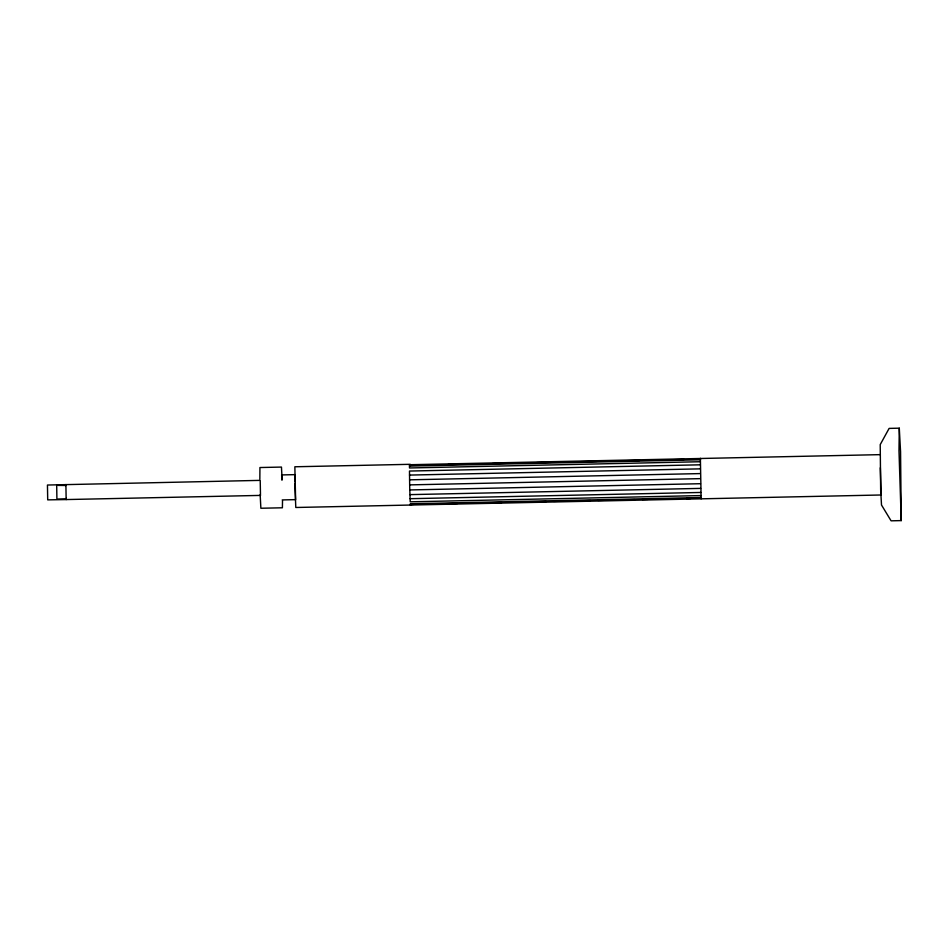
<?xml version="1.0" encoding="UTF-8"?>
<svg xmlns="http://www.w3.org/2000/svg" width="949" height="949" viewBox="0 0 949 949"><rect width="100%" height="100%" fill="white"/><g stroke="black" fill="none" stroke-linecap="round" stroke-linejoin="round"><path stroke-width="1.42" d="M282.517 500.621L282.399 507.786L260.868 508.249L260.168 494.785M700.457 459.802L700.386 458.509L701.145 498.842M899.284 428.177L898.988 450.846L901.242 520.598L891.087 520.823L881.502 505.01L880.66 489.625L880.221 444.607L889.118 428.402L899.284 428.177L900.565 451.724L901.242 520.598M700.208 461.736L409.493 467.964L409.565 464.725L880.114 454.642M410.549 503.8L410.537 505.082L410.466 504.453L413.42 504.394M66.276 498.249L66.24 499.565L260.572 495.402M418.485 465.176L409.636 465.366L409.671 464.737L409.743 466.042M410.466 504.453L410.431 505.07L410.359 503.777L701.062 497.537M409.493 466.089L700.255 459.779M410.276 464.31L294.854 466.778L295.613 499.637L282.209 499.921M434.713 464.82L437.667 464.761M447.999 464.536L464.227 464.191M477.513 463.907L481.938 463.812M492.27 463.587L507.027 463.278M521.784 462.958L527.691 462.827M536.541 462.637L551.298 462.317M566.055 462.009L570.479 461.914M580.812 461.688L597.04 461.344M610.326 461.06L614.75 460.965M625.083 460.739L639.84 460.419M654.596 460.111L660.504 459.98M669.353 459.791L684.11 459.47M700.196 464.808L409.482 471.048L409.707 487.525L410.217 501.819L700.931 495.58M409.505 475.081L700.22 468.853M58.055 485.402L65.979 485.485L65.896 484.536L66.145 498.877L56.904 499.079L56.691 484.832M409.577 479.826L700.279 473.587M409.671 484.88L700.374 478.64M409.79 489.945L700.504 483.705M409.932 494.631L700.635 488.391M410.075 498.7L700.789 492.46M420.798 504.227L426.706 504.109M441.463 503.789L457.691 503.445M465.069 503.278L469.494 503.184M485.734 502.84L501.962 502.496M510.811 502.294L515.248 502.199M530.005 501.891L546.233 501.535M553.611 501.38L558.036 501.286M574.275 500.942L590.503 500.586M597.882 500.431L603.778 500.301M618.534 499.993L634.774 499.637M642.153 499.482L648.048 499.352M662.805 499.044L679.045 498.688M686.424 498.533L690.848 498.439M881.075 494.987L295.791 507.49L294.854 483.504M66.24 499.565L47.711 499.874L47.45 485.034L260.216 480.372L260.477 494.702M409.565 464.725L409.636 465.366M881.075 493.527L880.328 467.774M281.972 480.277L281.639 474.927L295.032 474.642L294.985 481.784M282.114 479.34L281.462 467.074L259.931 467.537L259.848 479.174M700.386 458.509L700.338 459.126L700.279 458.497"/></g></svg>
